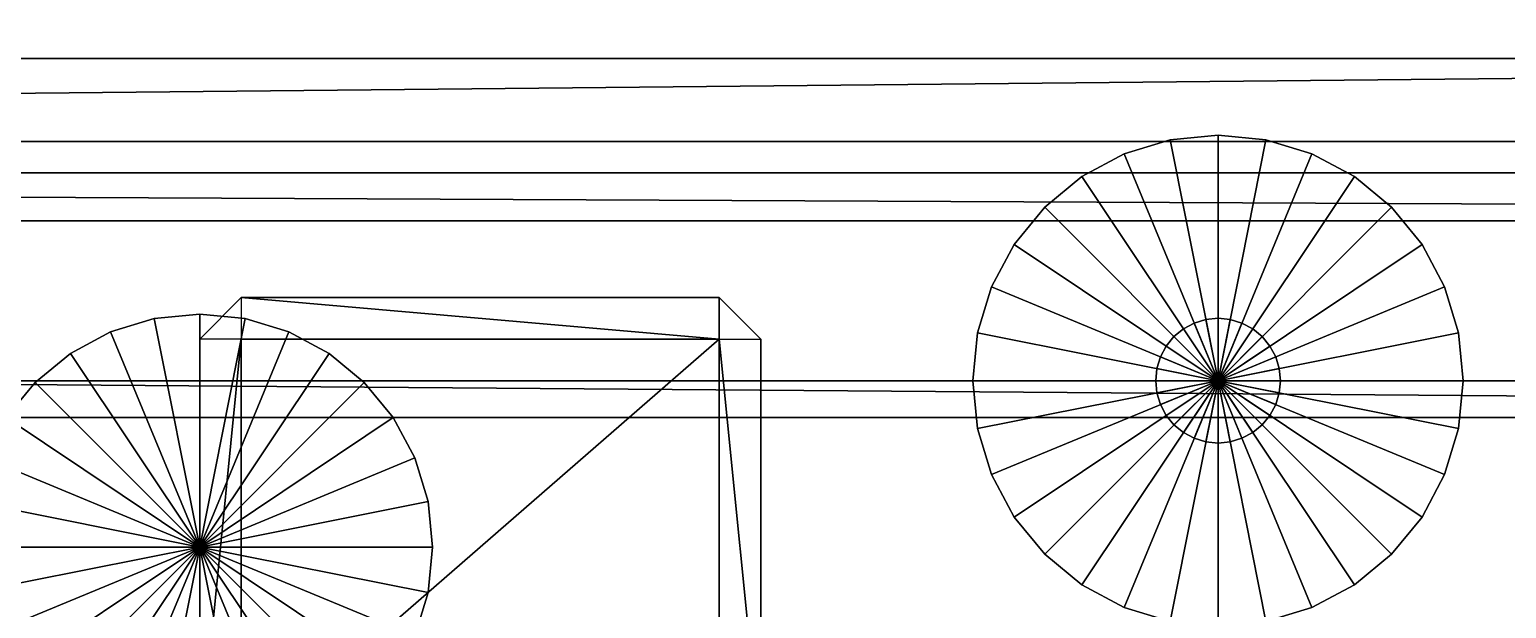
# Model space of a CAD drawing. Header units: millimetres. Extents: x -18 to 4450, y -985 to 970.
# Drawn here: x 2189.1 to 2544.4, y 560.2 to 699.4 of the extents above; entities that cross this region are included whole.
import ezdxf

# ---------------------------------------------------------------- set-up
doc = ezdxf.new("R2010")
doc.units = ezdxf.units.MM
for name, color, linetype in [('body__floor_pan', 40, 'CONTINUOUS'), ('body__rear_load_floor', 40, 'CONTINUOUS'), ('body__right_rocker_sill', 40, 'CONTINUOUS'), ('chassis__cab_body_mount_rubber_puck_6', 250, 'CONTINUOUS'), ('chassis__cab_body_mount_stand_6', 251, 'CONTINUOUS'), ('chassis__right_body_mount_center_bolt_4', 9, 'CONTINUOUS'), ('chassis__right_body_mount_rubber_biscuit_4', 250, 'CONTINUOUS'), ('hard_top__white_hardtop_crowned_roof_skin', 7, 'CONTINUOUS'), ('hard_top__white_hardtop_roof', 7, 'CONTINUOUS')]:
    doc.layers.add(name, color=color, linetype=linetype)

msp = doc.modelspace()

# ---------------------------------------------------------------- linework, layer by layer
at = {"layer": 'body__floor_pan'}
for points in [[(901.549995, 665.000021, 626.550019), (901.549995, 665.000021, 658.450007), (3428.450108, 665.000021, 658.450007)], [(901.549995, 665.000021, 626.550019), (3428.450108, 665.000021, 658.450007), (3428.450108, 665.000021, 626.550019)], [(901.549995, 665.000021, 626.550019), (901.549995, 653.450012, 615.00001), (3428.450108, 653.450012, 615.00001)], [(901.549995, 665.000021, 626.550019), (3428.450108, 653.450012, 615.00001), (3428.450108, 665.000021, 626.550019)], [(901.549995, 665.000021, 658.450007), (901.549995, 653.450012, 670.000017), (3428.450108, 653.450012, 670.000017)], [(901.549995, 665.000021, 658.450007), (3428.450108, 653.450012, 670.000017), (3428.450108, 665.000021, 658.450007)], [(901.549995, -653.450012, 670.000017), (3428.450108, -653.450012, 670.000017), (3428.450108, 653.450012, 670.000017)], [(901.549995, -653.450012, 670.000017), (3428.450108, 653.450012, 670.000017), (901.549995, 653.450012, 670.000017)], [(901.549995, -653.450012, 615.00001), (901.549995, 653.450012, 615.00001), (3428.450108, 653.450012, 615.00001)], [(901.549995, -653.450012, 615.00001), (3428.450108, 653.450012, 615.00001), (3428.450108, -653.450012, 615.00001)]]:
    msp.add_3dface(points, dxfattribs=at)
at = {"layer": 'body__rear_load_floor'}
for points in [[(2068.82, 615.00001, 698.819995), (2068.82, 615.00001, 723.179996), (3231.179953, 615.00001, 723.179996)], [(2068.82, 615.00001, 698.819995), (3231.179953, 615.00001, 723.179996), (3231.179953, 615.00001, 698.819995)], [(2068.82, 615.00001, 698.819995), (2068.82, 606.180012, 689.999998), (3231.179953, 606.180012, 689.999998)], [(2068.82, 615.00001, 698.819995), (3231.179953, 606.180012, 689.999998), (3231.179953, 615.00001, 698.819995)], [(2068.82, 615.00001, 723.179996), (2068.82, 606.180012, 731.999993), (3231.179953, 606.180012, 731.999993)], [(2068.82, 615.00001, 723.179996), (3231.179953, 606.180012, 731.999993), (3231.179953, 615.00001, 723.179996)], [(2068.82, -606.180012, 731.999993), (3231.179953, -606.180012, 731.999993), (3231.179953, 606.180012, 731.999993)], [(2068.82, -606.180012, 731.999993), (3231.179953, 606.180012, 731.999993), (2068.82, 606.180012, 731.999993)], [(2068.82, -606.180012, 689.999998), (2068.82, 606.180012, 689.999998), (3231.179953, 606.180012, 689.999998)], [(2068.82, -606.180012, 689.999998), (3231.179953, 606.180012, 689.999998), (3231.179953, -606.180012, 689.999998)]]:
    msp.add_3dface(points, dxfattribs=at)
at = {"layer": 'body__right_rocker_sill'}
for points in [[(1019.950032, 692.449987, 819.999993), (3030.050039, 692.449987, 819.999993), (3030.050039, 747.550011, 819.999993)], [(1019.950032, 692.449987, 819.999993), (3030.050039, 747.550011, 819.999993), (1019.950032, 747.550011, 819.999993)], [(1019.950032, 692.449987, 665.000021), (1019.950032, 747.550011, 665.000021), (3030.050039, 747.550011, 665.000021)], [(1019.950032, 692.449987, 665.000021), (3030.050039, 747.550011, 665.000021), (3030.050039, 692.449987, 665.000021)], [(1019.950032, 672.500014, 684.949994), (1019.950032, 692.449987, 665.000021), (3030.050039, 692.449987, 665.000021)], [(1019.950032, 672.500014, 684.949994), (3030.050039, 692.449987, 665.000021), (3030.050039, 672.500014, 684.949994)], [(1019.950032, 672.500014, 800.05002), (1019.950032, 692.449987, 819.999993), (3030.050039, 692.449987, 819.999993)], [(1019.950032, 672.500014, 800.05002), (3030.050039, 692.449987, 819.999993), (3030.050039, 672.500014, 800.05002)], [(1019.950032, 672.500014, 684.949994), (3030.050039, 672.500014, 684.949994), (3030.050039, 672.500014, 800.05002)], [(1019.950032, 672.500014, 684.949994), (3030.050039, 672.500014, 800.05002), (1019.950032, 672.500014, 800.05002)]]:
    msp.add_3dface(points, dxfattribs=at)
at = {"layer": 'chassis__cab_body_mount_rubber_puck_6'}
for points in [[(2219.074965, 629.923999, 538.999975), (2219.074965, 629.923999, 580.99997), (2208.569765, 626.737237, 580.99997)], [(2219.074965, 629.923999, 538.999975), (2208.569765, 626.737237, 580.99997), (2208.569765, 626.737237, 538.999975)], [(2230.000019, 574.999988, 538.999975), (2208.569765, 626.737237, 538.999975), (2219.074965, 629.923999, 538.999975)], [(2230.000019, 574.999988, 580.99997), (2219.074965, 629.923999, 580.99997), (2208.569765, 626.737237, 580.99997)], [(2230.000019, 630.999982, 538.999975), (2230.000019, 630.999982, 580.99997), (2219.074965, 629.923999, 580.99997)], [(2230.000019, 630.999982, 538.999975), (2219.074965, 629.923999, 580.99997), (2219.074965, 629.923999, 538.999975)], [(2230.000019, 574.999988, 538.999975), (2219.074965, 629.923999, 538.999975), (2230.000019, 630.999982, 538.999975)], [(2230.000019, 574.999988, 580.99997), (2230.000019, 630.999982, 580.99997), (2219.074965, 629.923999, 580.99997)], [(2240.925074, 629.923999, 538.999975), (2240.925074, 629.923999, 580.99997), (2230.000019, 630.999982, 580.99997)], [(2240.925074, 629.923999, 538.999975), (2230.000019, 630.999982, 580.99997), (2230.000019, 630.999982, 538.999975)], [(2230.000019, 574.999988, 538.999975), (2230.000019, 630.999982, 538.999975), (2240.925074, 629.923999, 538.999975)], [(2230.000019, 574.999988, 580.99997), (2240.925074, 629.923999, 580.99997), (2230.000019, 630.999982, 580.99997)], [(2230.000019, 574.999988, 538.999975), (2240.925074, 629.923999, 538.999975), (2251.430273, 626.737237, 538.999975)], [(2230.000019, 574.999988, 580.99997), (2251.430273, 626.737237, 580.99997), (2240.925074, 629.923999, 580.99997)], [(2251.430273, 626.737237, 538.999975), (2251.430273, 626.737237, 580.99997), (2240.925074, 629.923999, 580.99997)], [(2251.430273, 626.737237, 538.999975), (2240.925074, 629.923999, 580.99997), (2240.925074, 629.923999, 538.999975)], [(2208.569765, 626.737237, 538.999975), (2208.569765, 626.737237, 580.99997), (2198.888063, 621.562302, 580.99997)], [(2208.569765, 626.737237, 538.999975), (2198.888063, 621.562302, 580.99997), (2198.888063, 621.562302, 538.999975)], [(2230.000019, 574.999988, 538.999975), (2198.888063, 621.562302, 538.999975), (2208.569765, 626.737237, 538.999975)], [(2230.000019, 574.999988, 580.99997), (2208.569765, 626.737237, 580.99997), (2198.888063, 621.562302, 580.99997)], [(2230.000019, 574.999988, 538.999975), (2251.430273, 626.737237, 538.999975), (2261.111975, 621.562302, 538.999975)], [(2230.000019, 574.999988, 580.99997), (2261.111975, 621.562302, 580.99997), (2251.430273, 626.737237, 580.99997)], [(2261.111975, 621.562302, 538.999975), (2261.111975, 621.562302, 580.99997), (2251.430273, 626.737237, 580.99997)], [(2261.111975, 621.562302, 538.999975), (2251.430273, 626.737237, 580.99997), (2251.430273, 626.737237, 538.999975)], [(2198.888063, 621.562302, 538.999975), (2198.888063, 621.562302, 580.99997), (2190.402031, 614.597976, 580.99997)], [(2198.888063, 621.562302, 538.999975), (2190.402031, 614.597976, 580.99997), (2190.402031, 614.597976, 538.999975)], [(2230.000019, 574.999988, 538.999975), (2190.402031, 614.597976, 538.999975), (2198.888063, 621.562302, 538.999975)], [(2230.000019, 574.999988, 580.99997), (2198.888063, 621.562302, 580.99997), (2190.402031, 614.597976, 580.99997)], [(2230.000019, 574.999988, 538.999975), (2261.111975, 621.562302, 538.999975), (2269.598007, 614.597976, 538.999975)], [(2230.000019, 574.999988, 580.99997), (2269.598007, 614.597976, 580.99997), (2261.111975, 621.562302, 580.99997)], [(2269.598007, 614.597976, 538.999975), (2269.598007, 614.597976, 580.99997), (2261.111975, 621.562302, 580.99997)], [(2269.598007, 614.597976, 538.999975), (2261.111975, 621.562302, 580.99997), (2261.111975, 621.562302, 538.999975)], [(2190.402031, 614.597976, 538.999975), (2190.402031, 614.597976, 580.99997), (2183.437586, 606.111944, 580.99997)], [(2190.402031, 614.597976, 538.999975), (2183.437586, 606.111944, 580.99997), (2183.437586, 606.111944, 538.999975)], [(2230.000019, 574.999988, 538.999975), (2183.437586, 606.111944, 538.999975), (2190.402031, 614.597976, 538.999975)], [(2230.000019, 574.999988, 580.99997), (2190.402031, 614.597976, 580.99997), (2183.437586, 606.111944, 580.99997)], [(2230.000019, 574.999988, 538.999975), (2269.598007, 614.597976, 538.999975), (2276.562214, 606.111944, 538.999975)], [(2230.000019, 574.999988, 580.99997), (2276.562214, 606.111944, 580.99997), (2269.598007, 614.597976, 580.99997)], [(2276.562214, 606.111944, 538.999975), (2276.562214, 606.111944, 580.99997), (2269.598007, 614.597976, 580.99997)], [(2276.562214, 606.111944, 538.999975), (2269.598007, 614.597976, 580.99997), (2269.598007, 614.597976, 538.999975)], [(2230.000019, 574.999988, 538.999975), (2178.262711, 596.430302, 538.999975), (2183.437586, 606.111944, 538.999975)], [(2230.000019, 574.999988, 580.99997), (2183.437586, 606.111944, 580.99997), (2178.262711, 596.430302, 580.99997)], [(2230.000019, 574.999988, 538.999975), (2276.562214, 606.111944, 538.999975), (2281.737328, 596.430302, 538.999975)], [(2230.000019, 574.999988, 580.99997), (2281.737328, 596.430302, 580.99997), (2276.562214, 606.111944, 580.99997)], [(2281.737328, 596.430302, 538.999975), (2281.737328, 596.430302, 580.99997), (2276.562214, 606.111944, 580.99997)], [(2281.737328, 596.430302, 538.999975), (2276.562214, 606.111944, 580.99997), (2276.562214, 606.111944, 538.999975)], [(2230.000019, 574.999988, 538.999975), (2175.076008, 585.925043, 538.999975), (2178.262711, 596.430302, 538.999975)], [(2230.000019, 574.999988, 580.99997), (2178.262711, 596.430302, 580.99997), (2175.076008, 585.925043, 580.99997)], [(2230.000019, 574.999988, 538.999975), (2281.737328, 596.430302, 538.999975), (2284.92403, 585.925043, 538.999975)], [(2230.000019, 574.999988, 580.99997), (2284.92403, 585.925043, 580.99997), (2281.737328, 596.430302, 580.99997)], [(2284.92403, 585.925043, 538.999975), (2284.92403, 585.925043, 580.99997), (2281.737328, 596.430302, 580.99997)], [(2284.92403, 585.925043, 538.999975), (2281.737328, 596.430302, 580.99997), (2281.737328, 596.430302, 538.999975)], [(2230.000019, 574.999988, 538.999975), (2174.000025, 574.999988, 538.999975), (2175.076008, 585.925043, 538.999975)], [(2230.000019, 574.999988, 580.99997), (2175.076008, 585.925043, 580.99997), (2174.000025, 574.999988, 580.99997)], [(2230.000019, 574.999988, 538.999975), (2284.92403, 585.925043, 538.999975), (2286.000013, 574.999988, 538.999975)], [(2230.000019, 574.999988, 580.99997), (2286.000013, 574.999988, 580.99997), (2284.92403, 585.925043, 580.99997)], [(2286.000013, 574.999988, 538.999975), (2286.000013, 574.999988, 580.99997), (2284.92403, 585.925043, 580.99997)], [(2286.000013, 574.999988, 538.999975), (2284.92403, 585.925043, 580.99997), (2284.92403, 585.925043, 538.999975)], [(2230.000019, 574.999988, 538.999975), (2175.076008, 564.074934, 538.999975), (2174.000025, 574.999988, 538.999975)], [(2230.000019, 574.999988, 580.99997), (2174.000025, 574.999988, 580.99997), (2175.076008, 564.074934, 580.99997)], [(2230.000019, 574.999988, 538.999975), (2178.262711, 553.569734, 538.999975), (2175.076008, 564.074934, 538.999975)], [(2230.000019, 574.999988, 580.99997), (2175.076008, 564.074934, 580.99997), (2178.262711, 553.569734, 580.99997)], [(2230.000019, 574.999988, 538.999975), (2183.437586, 543.888092, 538.999975), (2178.262711, 553.569734, 538.999975)], [(2230.000019, 574.999988, 580.99997), (2178.262711, 553.569734, 580.99997), (2183.437586, 543.888092, 580.99997)], [(2230.000019, 574.999988, 538.999975), (2190.402031, 535.402, 538.999975), (2183.437586, 543.888092, 538.999975)], [(2230.000019, 574.999988, 580.99997), (2183.437586, 543.888092, 580.99997), (2190.402031, 535.402, 580.99997)], [(2230.000019, 574.999988, 538.999975), (2198.888063, 528.437674, 538.999975), (2190.402031, 535.402, 538.999975)], [(2230.000019, 574.999988, 580.99997), (2190.402031, 535.402, 580.99997), (2198.888063, 528.437674, 580.99997)], [(2230.000019, 574.999988, 538.999975), (2208.569765, 523.262739, 538.999975), (2198.888063, 528.437674, 538.999975)], [(2230.000019, 574.999988, 580.99997), (2198.888063, 528.437674, 580.99997), (2208.569765, 523.262739, 580.99997)], [(2230.000019, 574.999988, 538.999975), (2219.074965, 520.076036, 538.999975), (2208.569765, 523.262739, 538.999975)], [(2230.000019, 574.999988, 580.99997), (2208.569765, 523.262739, 580.99997), (2219.074965, 520.076036, 580.99997)], [(2230.000019, 574.999988, 538.999975), (2230.000019, 518.999994, 538.999975), (2219.074965, 520.076036, 538.999975)], [(2230.000019, 574.999988, 580.99997), (2219.074965, 520.076036, 580.99997), (2230.000019, 518.999994, 580.99997)], [(2230.000019, 574.999988, 538.999975), (2240.925074, 520.076036, 538.999975), (2230.000019, 518.999994, 538.999975)], [(2230.000019, 574.999988, 580.99997), (2230.000019, 518.999994, 580.99997), (2240.925074, 520.076036, 580.99997)], [(2230.000019, 574.999988, 538.999975), (2251.430273, 523.262739, 538.999975), (2240.925074, 520.076036, 538.999975)], [(2230.000019, 574.999988, 580.99997), (2240.925074, 520.076036, 580.99997), (2251.430273, 523.262739, 580.99997)], [(2230.000019, 574.999988, 538.999975), (2261.111975, 528.437674, 538.999975), (2251.430273, 523.262739, 538.999975)], [(2230.000019, 574.999988, 580.99997), (2251.430273, 523.262739, 580.99997), (2261.111975, 528.437674, 580.99997)], [(2230.000019, 574.999988, 538.999975), (2269.598007, 535.402, 538.999975), (2261.111975, 528.437674, 538.999975)], [(2230.000019, 574.999988, 580.99997), (2261.111975, 528.437674, 580.99997), (2269.598007, 535.402, 580.99997)], [(2230.000019, 574.999988, 538.999975), (2276.562214, 543.888092, 538.999975), (2269.598007, 535.402, 538.999975)], [(2230.000019, 574.999988, 580.99997), (2269.598007, 535.402, 580.99997), (2276.562214, 543.888092, 580.99997)], [(2230.000019, 574.999988, 538.999975), (2281.737328, 553.569734, 538.999975), (2276.562214, 543.888092, 538.999975)], [(2230.000019, 574.999988, 580.99997), (2276.562214, 543.888092, 580.99997), (2281.737328, 553.569734, 580.99997)], [(2230.000019, 574.999988, 538.999975), (2284.92403, 564.074934, 538.999975), (2281.737328, 553.569734, 538.999975)], [(2230.000019, 574.999988, 580.99997), (2281.737328, 553.569734, 580.99997), (2284.92403, 564.074934, 580.99997)], [(2230.000019, 574.999988, 538.999975), (2286.000013, 574.999988, 538.999975), (2284.92403, 564.074934, 538.999975)], [(2230.000019, 574.999988, 580.99997), (2284.92403, 564.074934, 580.99997), (2286.000013, 574.999988, 580.99997)], [(2284.92403, 564.074934, 538.999975), (2284.92403, 564.074934, 580.99997), (2286.000013, 574.999988, 580.99997)], [(2284.92403, 564.074934, 538.999975), (2286.000013, 574.999988, 580.99997), (2286.000013, 574.999988, 538.999975)], [(2281.737328, 553.569734, 538.999975), (2281.737328, 553.569734, 580.99997), (2284.92403, 564.074934, 580.99997)], [(2281.737328, 553.569734, 538.999975), (2284.92403, 564.074934, 580.99997), (2284.92403, 564.074934, 538.999975)]]:
    msp.add_3dface(points, dxfattribs=at)
at = {"layer": 'chassis__cab_body_mount_stand_6'}
for points in [[(2230.000019, 625, 509.99999), (2240.00001, 634.99999, 509.99999), (2240.00001, 634.99999, 541.999996)], [(2230.000019, 625, 509.99999), (2240.00001, 634.99999, 541.999996), (2230.000019, 625, 541.999996)], [(2230.000019, 625, 509.99999), (2240.00001, 634.99999, 509.99999), (2240.00001, 625, 500)], [(2230.000019, 625, 541.999996), (2240.00001, 634.99999, 541.999996), (2240.00001, 625, 551.999986)], [(2240.00001, 634.99999, 509.99999), (2240.00001, 634.99999, 541.999996), (2355.000019, 634.99999, 541.999996)], [(2240.00001, 634.99999, 509.99999), (2355.000019, 634.99999, 541.999996), (2355.000019, 634.99999, 509.99999)], [(2240.00001, 634.99999, 509.99999), (2240.00001, 625, 500), (2355.000019, 625, 500)], [(2240.00001, 634.99999, 509.99999), (2355.000019, 625, 500), (2355.000019, 634.99999, 509.99999)], [(2240.00001, 634.99999, 541.999996), (2240.00001, 625, 551.999986), (2355.000019, 625, 551.999986)], [(2240.00001, 634.99999, 541.999996), (2355.000019, 625, 551.999986), (2355.000019, 634.99999, 541.999996)], [(2365.00001, 625, 509.99999), (2355.000019, 634.99999, 509.99999), (2355.000019, 634.99999, 541.999996)], [(2365.00001, 625, 509.99999), (2355.000019, 634.99999, 541.999996), (2365.00001, 625, 541.999996)], [(2365.00001, 625, 509.99999), (2355.000019, 634.99999, 509.99999), (2355.000019, 625, 500)], [(2365.00001, 625, 541.999996), (2355.000019, 634.99999, 541.999996), (2355.000019, 625, 551.999986)], [(2230.000019, 524.999976, 509.99999), (2230.000019, 524.999976, 541.999996), (2230.000019, 625, 541.999996)], [(2230.000019, 524.999976, 509.99999), (2230.000019, 625, 541.999996), (2230.000019, 625, 509.99999)], [(2230.000019, 524.999976, 509.99999), (2240.00001, 524.999976, 500), (2240.00001, 625, 500)], [(2230.000019, 524.999976, 509.99999), (2240.00001, 625, 500), (2230.000019, 625, 509.99999)], [(2230.000019, 524.999976, 541.999996), (2240.00001, 524.999976, 551.999986), (2240.00001, 625, 551.999986)], [(2230.000019, 524.999976, 541.999996), (2240.00001, 625, 551.999986), (2230.000019, 625, 541.999996)], [(2240.00001, 524.999976, 551.999986), (2355.000019, 524.999976, 551.999986), (2355.000019, 625, 551.999986)], [(2240.00001, 524.999976, 551.999986), (2355.000019, 625, 551.999986), (2240.00001, 625, 551.999986)], [(2240.00001, 524.999976, 500), (2240.00001, 625, 500), (2355.000019, 625, 500)], [(2240.00001, 524.999976, 500), (2355.000019, 625, 500), (2355.000019, 524.999976, 500)], [(2365.00001, 524.999976, 509.99999), (2355.000019, 524.999976, 500), (2355.000019, 625, 500)], [(2365.00001, 524.999976, 509.99999), (2355.000019, 625, 500), (2365.00001, 625, 509.99999)], [(2365.00001, 524.999976, 541.999996), (2355.000019, 524.999976, 551.999986), (2355.000019, 625, 551.999986)], [(2365.00001, 524.999976, 541.999996), (2355.000019, 625, 551.999986), (2365.00001, 625, 541.999996)], [(2365.00001, 524.999976, 509.99999), (2365.00001, 625, 509.99999), (2365.00001, 625, 541.999996)], [(2365.00001, 524.999976, 509.99999), (2365.00001, 625, 541.999996), (2365.00001, 524.999976, 541.999996)]]:
    msp.add_3dface(points, dxfattribs=at)
at = {"layer": 'chassis__right_body_mount_center_bolt_4'}
for points in [[(2472.073555, 629.711807, 597.000003), (2472.073555, 629.711807, 666.999996), (2469.259739, 628.858209, 666.999996)], [(2472.073555, 629.711807, 597.000003), (2469.259739, 628.858209, 666.999996), (2469.259739, 628.858209, 597.000003)], [(2474.999905, 615.00001, 597.000003), (2469.259739, 628.858209, 597.000003), (2472.073555, 629.711807, 597.000003)], [(2474.999905, 615.00001, 666.999996), (2472.073555, 629.711807, 666.999996), (2469.259739, 628.858209, 666.999996)], [(2474.999905, 629.999995, 597.000003), (2474.999905, 629.999995, 666.999996), (2472.073555, 629.711807, 666.999996)], [(2474.999905, 629.999995, 597.000003), (2472.073555, 629.711807, 666.999996), (2472.073555, 629.711807, 597.000003)], [(2474.999905, 615.00001, 597.000003), (2472.073555, 629.711807, 597.000003), (2474.999905, 629.999995, 597.000003)], [(2474.999905, 615.00001, 666.999996), (2474.999905, 629.999995, 666.999996), (2472.073555, 629.711807, 666.999996)], [(2477.926254, 629.711807, 597.000003), (2477.926254, 629.711807, 666.999996), (2474.999905, 629.999995, 666.999996)], [(2477.926254, 629.711807, 597.000003), (2474.999905, 629.999995, 666.999996), (2474.999905, 629.999995, 597.000003)], [(2474.999905, 615.00001, 597.000003), (2474.999905, 629.999995, 597.000003), (2477.926254, 629.711807, 597.000003)], [(2474.999905, 615.00001, 666.999996), (2477.926254, 629.711807, 666.999996), (2474.999905, 629.999995, 666.999996)], [(2474.999905, 615.00001, 597.000003), (2477.926254, 629.711807, 597.000003), (2480.740309, 628.858209, 597.000003)], [(2474.999905, 615.00001, 666.999996), (2480.740309, 628.858209, 666.999996), (2477.926254, 629.711807, 666.999996)], [(2480.740309, 628.858209, 597.000003), (2480.740309, 628.858209, 666.999996), (2477.926254, 629.711807, 666.999996)], [(2480.740309, 628.858209, 597.000003), (2477.926254, 629.711807, 666.999996), (2477.926254, 629.711807, 597.000003)], [(2464.393377, 625.606596, 597.000003), (2464.393377, 625.606596, 666.999996), (2462.52799, 623.333573, 666.999996)], [(2464.393377, 625.606596, 597.000003), (2462.52799, 623.333573, 666.999996), (2462.52799, 623.333573, 597.000003)], [(2474.999905, 615.00001, 597.000003), (2462.52799, 623.333573, 597.000003), (2464.393377, 625.606596, 597.000003)], [(2474.999905, 615.00001, 666.999996), (2464.393377, 625.606596, 666.999996), (2462.52799, 623.333573, 666.999996)], [(2466.66646, 627.472043, 597.000003), (2466.66646, 627.472043, 666.999996), (2464.393377, 625.606596, 666.999996)], [(2466.66646, 627.472043, 597.000003), (2464.393377, 625.606596, 666.999996), (2464.393377, 625.606596, 597.000003)], [(2474.999905, 615.00001, 597.000003), (2464.393377, 625.606596, 597.000003), (2466.66646, 627.472043, 597.000003)], [(2474.999905, 615.00001, 666.999996), (2466.66646, 627.472043, 666.999996), (2464.393377, 625.606596, 666.999996)], [(2469.259739, 628.858209, 597.000003), (2469.259739, 628.858209, 666.999996), (2466.66646, 627.472043, 666.999996)], [(2469.259739, 628.858209, 597.000003), (2466.66646, 627.472043, 666.999996), (2466.66646, 627.472043, 597.000003)], [(2474.999905, 615.00001, 597.000003), (2466.66646, 627.472043, 597.000003), (2469.259739, 628.858209, 597.000003)], [(2474.999905, 615.00001, 666.999996), (2469.259739, 628.858209, 666.999996), (2466.66646, 627.472043, 666.999996)], [(2474.999905, 615.00001, 597.000003), (2480.740309, 628.858209, 597.000003), (2483.333588, 627.472043, 597.000003)], [(2474.999905, 615.00001, 666.999996), (2483.333588, 627.472043, 666.999996), (2480.740309, 628.858209, 666.999996)], [(2474.999905, 615.00001, 597.000003), (2483.333588, 627.472043, 597.000003), (2485.60667, 625.606596, 597.000003)], [(2474.999905, 615.00001, 666.999996), (2485.60667, 625.606596, 666.999996), (2483.333588, 627.472043, 666.999996)], [(2474.999905, 615.00001, 597.000003), (2485.60667, 625.606596, 597.000003), (2487.472057, 623.333573, 597.000003)], [(2474.999905, 615.00001, 666.999996), (2487.472057, 623.333573, 666.999996), (2485.60667, 625.606596, 666.999996)], [(2483.333588, 627.472043, 597.000003), (2483.333588, 627.472043, 666.999996), (2480.740309, 628.858209, 666.999996)], [(2483.333588, 627.472043, 597.000003), (2480.740309, 628.858209, 666.999996), (2480.740309, 628.858209, 597.000003)], [(2485.60667, 625.606596, 597.000003), (2485.60667, 625.606596, 666.999996), (2483.333588, 627.472043, 666.999996)], [(2485.60667, 625.606596, 597.000003), (2483.333588, 627.472043, 666.999996), (2483.333588, 627.472043, 597.000003)], [(2487.472057, 623.333573, 597.000003), (2487.472057, 623.333573, 666.999996), (2485.60667, 625.606596, 666.999996)], [(2487.472057, 623.333573, 597.000003), (2485.60667, 625.606596, 666.999996), (2485.60667, 625.606596, 597.000003)], [(2462.52799, 623.333573, 597.000003), (2462.52799, 623.333573, 666.999996), (2461.141825, 620.740235, 666.999996)], [(2462.52799, 623.333573, 597.000003), (2461.141825, 620.740235, 666.999996), (2461.141825, 620.740235, 597.000003)], [(2474.999905, 615.00001, 597.000003), (2461.141825, 620.740235, 597.000003), (2462.52799, 623.333573, 597.000003)], [(2474.999905, 615.00001, 666.999996), (2462.52799, 623.333573, 666.999996), (2461.141825, 620.740235, 666.999996)], [(2474.999905, 615.00001, 597.000003), (2487.472057, 623.333573, 597.000003), (2488.858223, 620.740235, 597.000003)], [(2474.999905, 615.00001, 666.999996), (2488.858223, 620.740235, 666.999996), (2487.472057, 623.333573, 666.999996)], [(2488.858223, 620.740235, 597.000003), (2488.858223, 620.740235, 666.999996), (2487.472057, 623.333573, 666.999996)], [(2488.858223, 620.740235, 597.000003), (2487.472057, 623.333573, 666.999996), (2487.472057, 623.333573, 597.000003)], [(2461.141825, 620.740235, 597.000003), (2461.141825, 620.740235, 666.999996), (2460.288286, 617.926359, 666.999996)], [(2461.141825, 620.740235, 597.000003), (2460.288286, 617.926359, 666.999996), (2460.288286, 617.926359, 597.000003)], [(2474.999905, 615.00001, 597.000003), (2460.288286, 617.926359, 597.000003), (2461.141825, 620.740235, 597.000003)], [(2474.999905, 615.00001, 666.999996), (2461.141825, 620.740235, 666.999996), (2460.288286, 617.926359, 666.999996)], [(2474.999905, 615.00001, 597.000003), (2488.858223, 620.740235, 597.000003), (2489.711761, 617.926359, 597.000003)], [(2474.999905, 615.00001, 666.999996), (2489.711761, 617.926359, 666.999996), (2488.858223, 620.740235, 666.999996)], [(2489.711761, 617.926359, 597.000003), (2489.711761, 617.926359, 666.999996), (2488.858223, 620.740235, 666.999996)], [(2489.711761, 617.926359, 597.000003), (2488.858223, 620.740235, 666.999996), (2488.858223, 620.740235, 597.000003)], [(2460.288286, 617.926359, 597.000003), (2460.288286, 617.926359, 666.999996), (2460.000038, 615.00001, 666.999996)], [(2460.288286, 617.926359, 597.000003), (2460.000038, 615.00001, 666.999996), (2460.000038, 615.00001, 597.000003)], [(2474.999905, 615.00001, 597.000003), (2460.000038, 615.00001, 597.000003), (2460.288286, 617.926359, 597.000003)], [(2474.999905, 615.00001, 666.999996), (2460.288286, 617.926359, 666.999996), (2460.000038, 615.00001, 666.999996)], [(2460.000038, 615.00001, 597.000003), (2460.000038, 615.00001, 666.999996), (2460.288286, 612.07366, 666.999996)], [(2460.000038, 615.00001, 597.000003), (2460.288286, 612.07366, 666.999996), (2460.288286, 612.07366, 597.000003)], [(2474.999905, 615.00001, 597.000003), (2460.288286, 612.07366, 597.000003), (2460.000038, 615.00001, 597.000003)], [(2474.999905, 615.00001, 666.999996), (2460.000038, 615.00001, 666.999996), (2460.288286, 612.07366, 666.999996)], [(2474.999905, 615.00001, 597.000003), (2461.141825, 609.259725, 597.000003), (2460.288286, 612.07366, 597.000003)], [(2474.999905, 615.00001, 666.999996), (2460.288286, 612.07366, 666.999996), (2461.141825, 609.259725, 666.999996)], [(2474.999905, 615.00001, 597.000003), (2462.52799, 606.666446, 597.000003), (2461.141825, 609.259725, 597.000003)], [(2474.999905, 615.00001, 666.999996), (2461.141825, 609.259725, 666.999996), (2462.52799, 606.666446, 666.999996)], [(2474.999905, 615.00001, 597.000003), (2464.393377, 604.393423, 597.000003), (2462.52799, 606.666446, 597.000003)], [(2474.999905, 615.00001, 666.999996), (2462.52799, 606.666446, 666.999996), (2464.393377, 604.393423, 666.999996)], [(2474.999905, 615.00001, 597.000003), (2466.66646, 602.527976, 597.000003), (2464.393377, 604.393423, 597.000003)], [(2474.999905, 615.00001, 666.999996), (2464.393377, 604.393423, 666.999996), (2466.66646, 602.527976, 666.999996)], [(2474.999905, 615.00001, 597.000003), (2469.259739, 601.14181, 597.000003), (2466.66646, 602.527976, 597.000003)], [(2474.999905, 615.00001, 666.999996), (2466.66646, 602.527976, 666.999996), (2469.259739, 601.14181, 666.999996)], [(2474.999905, 615.00001, 597.000003), (2472.073555, 600.288212, 597.000003), (2469.259739, 601.14181, 597.000003)], [(2474.999905, 615.00001, 666.999996), (2469.259739, 601.14181, 666.999996), (2472.073555, 600.288212, 666.999996)], [(2474.999905, 615.00001, 597.000003), (2474.999905, 600.000024, 597.000003), (2472.073555, 600.288212, 597.000003)], [(2474.999905, 615.00001, 666.999996), (2472.073555, 600.288212, 666.999996), (2474.999905, 600.000024, 666.999996)], [(2474.999905, 615.00001, 597.000003), (2489.711761, 617.926359, 597.000003), (2490.00001, 615.00001, 597.000003)], [(2474.999905, 615.00001, 666.999996), (2490.00001, 615.00001, 666.999996), (2489.711761, 617.926359, 666.999996)], [(2474.999905, 615.00001, 597.000003), (2477.926254, 600.288212, 597.000003), (2474.999905, 600.000024, 597.000003)], [(2474.999905, 615.00001, 666.999996), (2474.999905, 600.000024, 666.999996), (2477.926254, 600.288212, 666.999996)], [(2474.999905, 615.00001, 597.000003), (2480.740309, 601.14181, 597.000003), (2477.926254, 600.288212, 597.000003)], [(2474.999905, 615.00001, 666.999996), (2477.926254, 600.288212, 666.999996), (2480.740309, 601.14181, 666.999996)], [(2474.999905, 615.00001, 597.000003), (2483.333588, 602.527976, 597.000003), (2480.740309, 601.14181, 597.000003)], [(2474.999905, 615.00001, 666.999996), (2480.740309, 601.14181, 666.999996), (2483.333588, 602.527976, 666.999996)], [(2474.999905, 615.00001, 597.000003), (2485.60667, 604.393423, 597.000003), (2483.333588, 602.527976, 597.000003)], [(2474.999905, 615.00001, 666.999996), (2483.333588, 602.527976, 666.999996), (2485.60667, 604.393423, 666.999996)], [(2474.999905, 615.00001, 597.000003), (2487.472057, 606.666446, 597.000003), (2485.60667, 604.393423, 597.000003)], [(2474.999905, 615.00001, 666.999996), (2485.60667, 604.393423, 666.999996), (2487.472057, 606.666446, 666.999996)], [(2474.999905, 615.00001, 597.000003), (2488.858223, 609.259725, 597.000003), (2487.472057, 606.666446, 597.000003)], [(2474.999905, 615.00001, 666.999996), (2487.472057, 606.666446, 666.999996), (2488.858223, 609.259725, 666.999996)], [(2474.999905, 615.00001, 597.000003), (2489.711761, 612.07366, 597.000003), (2488.858223, 609.259725, 597.000003)], [(2474.999905, 615.00001, 666.999996), (2488.858223, 609.259725, 666.999996), (2489.711761, 612.07366, 666.999996)], [(2474.999905, 615.00001, 597.000003), (2490.00001, 615.00001, 597.000003), (2489.711761, 612.07366, 597.000003)], [(2474.999905, 615.00001, 666.999996), (2489.711761, 612.07366, 666.999996), (2490.00001, 615.00001, 666.999996)], [(2490.00001, 615.00001, 597.000003), (2490.00001, 615.00001, 666.999996), (2489.711761, 617.926359, 666.999996)], [(2490.00001, 615.00001, 597.000003), (2489.711761, 617.926359, 666.999996), (2489.711761, 617.926359, 597.000003)], [(2489.711761, 612.07366, 597.000003), (2489.711761, 612.07366, 666.999996), (2490.00001, 615.00001, 666.999996)], [(2489.711761, 612.07366, 597.000003), (2490.00001, 615.00001, 666.999996), (2490.00001, 615.00001, 597.000003)], [(2460.288286, 612.07366, 597.000003), (2460.288286, 612.07366, 666.999996), (2461.141825, 609.259725, 666.999996)], [(2460.288286, 612.07366, 597.000003), (2461.141825, 609.259725, 666.999996), (2461.141825, 609.259725, 597.000003)], [(2488.858223, 609.259725, 597.000003), (2488.858223, 609.259725, 666.999996), (2489.711761, 612.07366, 666.999996)], [(2488.858223, 609.259725, 597.000003), (2489.711761, 612.07366, 666.999996), (2489.711761, 612.07366, 597.000003)], [(2461.141825, 609.259725, 597.000003), (2461.141825, 609.259725, 666.999996), (2462.52799, 606.666446, 666.999996)], [(2461.141825, 609.259725, 597.000003), (2462.52799, 606.666446, 666.999996), (2462.52799, 606.666446, 597.000003)], [(2487.472057, 606.666446, 597.000003), (2487.472057, 606.666446, 666.999996), (2488.858223, 609.259725, 666.999996)], [(2487.472057, 606.666446, 597.000003), (2488.858223, 609.259725, 666.999996), (2488.858223, 609.259725, 597.000003)], [(2462.52799, 606.666446, 597.000003), (2462.52799, 606.666446, 666.999996), (2464.393377, 604.393423, 666.999996)], [(2462.52799, 606.666446, 597.000003), (2464.393377, 604.393423, 666.999996), (2464.393377, 604.393423, 597.000003)], [(2464.393377, 604.393423, 597.000003), (2464.393377, 604.393423, 666.999996), (2466.66646, 602.527976, 666.999996)], [(2464.393377, 604.393423, 597.000003), (2466.66646, 602.527976, 666.999996), (2466.66646, 602.527976, 597.000003)], [(2483.333588, 602.527976, 597.000003), (2483.333588, 602.527976, 666.999996), (2485.60667, 604.393423, 666.999996)], [(2483.333588, 602.527976, 597.000003), (2485.60667, 604.393423, 666.999996), (2485.60667, 604.393423, 597.000003)], [(2485.60667, 604.393423, 597.000003), (2485.60667, 604.393423, 666.999996), (2487.472057, 606.666446, 666.999996)], [(2485.60667, 604.393423, 597.000003), (2487.472057, 606.666446, 666.999996), (2487.472057, 606.666446, 597.000003)], [(2466.66646, 602.527976, 597.000003), (2466.66646, 602.527976, 666.999996), (2469.259739, 601.14181, 666.999996)], [(2466.66646, 602.527976, 597.000003), (2469.259739, 601.14181, 666.999996), (2469.259739, 601.14181, 597.000003)], [(2469.259739, 601.14181, 597.000003), (2469.259739, 601.14181, 666.999996), (2472.073555, 600.288212, 666.999996)], [(2469.259739, 601.14181, 597.000003), (2472.073555, 600.288212, 666.999996), (2472.073555, 600.288212, 597.000003)], [(2477.926254, 600.288212, 597.000003), (2477.926254, 600.288212, 666.999996), (2480.740309, 601.14181, 666.999996)], [(2477.926254, 600.288212, 597.000003), (2480.740309, 601.14181, 666.999996), (2480.740309, 601.14181, 597.000003)], [(2480.740309, 601.14181, 597.000003), (2480.740309, 601.14181, 666.999996), (2483.333588, 602.527976, 666.999996)], [(2480.740309, 601.14181, 597.000003), (2483.333588, 602.527976, 666.999996), (2483.333588, 602.527976, 597.000003)], [(2472.073555, 600.288212, 597.000003), (2472.073555, 600.288212, 666.999996), (2474.999905, 600.000024, 666.999996)], [(2472.073555, 600.288212, 597.000003), (2474.999905, 600.000024, 666.999996), (2474.999905, 600.000024, 597.000003)], [(2474.999905, 600.000024, 597.000003), (2474.999905, 600.000024, 666.999996), (2477.926254, 600.288212, 666.999996)], [(2474.999905, 600.000024, 597.000003), (2477.926254, 600.288212, 666.999996), (2477.926254, 600.288212, 597.000003)]]:
    msp.add_3dface(points, dxfattribs=at)
at = {"layer": 'chassis__right_body_mount_rubber_biscuit_4'}
for points in [[(2463.489771, 672.866344, 588.999987), (2463.489771, 672.866344, 630.999982), (2452.421665, 669.508874, 630.999982)], [(2463.489771, 672.866344, 588.999987), (2452.421665, 669.508874, 630.999982), (2452.421665, 669.508874, 588.999987)], [(2474.999905, 615.00001, 588.999987), (2452.421665, 669.508874, 588.999987), (2463.489771, 672.866344, 588.999987)], [(2474.999905, 615.00001, 630.999982), (2463.489771, 672.866344, 630.999982), (2452.421665, 669.508874, 630.999982)], [(2474.999905, 674.000025, 588.999987), (2474.999905, 674.000025, 630.999982), (2463.489771, 672.866344, 630.999982)], [(2474.999905, 674.000025, 588.999987), (2463.489771, 672.866344, 630.999982), (2463.489771, 672.866344, 588.999987)], [(2474.999905, 615.00001, 588.999987), (2463.489771, 672.866344, 588.999987), (2474.999905, 674.000025, 588.999987)], [(2474.999905, 615.00001, 630.999982), (2474.999905, 674.000025, 630.999982), (2463.489771, 672.866344, 630.999982)], [(2486.510277, 672.866344, 588.999987), (2486.510277, 672.866344, 630.999982), (2474.999905, 674.000025, 630.999982)], [(2486.510277, 672.866344, 588.999987), (2474.999905, 674.000025, 630.999982), (2474.999905, 674.000025, 588.999987)], [(2474.999905, 615.00001, 588.999987), (2474.999905, 674.000025, 588.999987), (2486.510277, 672.866344, 588.999987)], [(2474.999905, 615.00001, 630.999982), (2486.510277, 672.866344, 630.999982), (2474.999905, 674.000025, 630.999982)], [(2474.999905, 615.00001, 588.999987), (2486.510277, 672.866344, 588.999987), (2497.578382, 669.508874, 588.999987)], [(2474.999905, 615.00001, 630.999982), (2497.578382, 669.508874, 630.999982), (2486.510277, 672.866344, 630.999982)], [(2497.578382, 669.508874, 588.999987), (2497.578382, 669.508874, 630.999982), (2486.510277, 672.866344, 630.999982)], [(2497.578382, 669.508874, 588.999987), (2486.510277, 672.866344, 630.999982), (2486.510277, 672.866344, 588.999987)], [(2452.421665, 669.508874, 588.999987), (2452.421665, 669.508874, 630.999982), (2442.221403, 664.056718, 630.999982)], [(2452.421665, 669.508874, 588.999987), (2442.221403, 664.056718, 630.999982), (2442.221403, 664.056718, 588.999987)], [(2474.999905, 615.00001, 588.999987), (2442.221403, 664.056718, 588.999987), (2452.421665, 669.508874, 588.999987)], [(2474.999905, 615.00001, 630.999982), (2452.421665, 669.508874, 630.999982), (2442.221403, 664.056718, 630.999982)], [(2474.999905, 615.00001, 588.999987), (2497.578382, 669.508874, 588.999987), (2507.778645, 664.056718, 588.999987)], [(2474.999905, 615.00001, 630.999982), (2507.778645, 664.056718, 630.999982), (2497.578382, 669.508874, 630.999982)], [(2507.778645, 664.056718, 588.999987), (2507.778645, 664.056718, 630.999982), (2497.578382, 669.508874, 630.999982)], [(2507.778645, 664.056718, 588.999987), (2497.578382, 669.508874, 630.999982), (2497.578382, 669.508874, 588.999987)], [(2442.221403, 664.056718, 588.999987), (2442.221403, 664.056718, 630.999982), (2433.280706, 656.719327, 630.999982)], [(2442.221403, 664.056718, 588.999987), (2433.280706, 656.719327, 630.999982), (2433.280706, 656.719327, 588.999987)], [(2474.999905, 615.00001, 588.999987), (2433.280706, 656.719327, 588.999987), (2442.221403, 664.056718, 588.999987)], [(2474.999905, 615.00001, 630.999982), (2442.221403, 664.056718, 630.999982), (2433.280706, 656.719327, 630.999982)], [(2474.999905, 615.00001, 588.999987), (2507.778645, 664.056718, 588.999987), (2516.719341, 656.719327, 588.999987)], [(2474.999905, 615.00001, 630.999982), (2516.719341, 656.719327, 630.999982), (2507.778645, 664.056718, 630.999982)], [(2516.719341, 656.719327, 588.999987), (2516.719341, 656.719327, 630.999982), (2507.778645, 664.056718, 630.999982)], [(2516.719341, 656.719327, 588.999987), (2507.778645, 664.056718, 630.999982), (2507.778645, 664.056718, 588.999987)], [(2433.280706, 656.719327, 588.999987), (2433.280706, 656.719327, 630.999982), (2425.943375, 647.77863, 630.999982)], [(2433.280706, 656.719327, 588.999987), (2425.943375, 647.77863, 630.999982), (2425.943375, 647.77863, 588.999987)], [(2474.999905, 615.00001, 588.999987), (2425.943375, 647.77863, 588.999987), (2433.280706, 656.719327, 588.999987)], [(2474.999905, 615.00001, 630.999982), (2433.280706, 656.719327, 630.999982), (2425.943375, 647.77863, 630.999982)], [(2474.999905, 615.00001, 588.999987), (2516.719341, 656.719327, 588.999987), (2524.056673, 647.77863, 588.999987)], [(2474.999905, 615.00001, 630.999982), (2524.056673, 647.77863, 630.999982), (2516.719341, 656.719327, 630.999982)], [(2524.056673, 647.77863, 588.999987), (2524.056673, 647.77863, 630.999982), (2516.719341, 656.719327, 630.999982)], [(2524.056673, 647.77863, 588.999987), (2516.719341, 656.719327, 630.999982), (2516.719341, 656.719327, 588.999987)], [(2425.943375, 647.77863, 588.999987), (2425.943375, 647.77863, 630.999982), (2420.491219, 637.578309, 630.999982)], [(2425.943375, 647.77863, 588.999987), (2420.491219, 637.578309, 630.999982), (2420.491219, 637.578309, 588.999987)], [(2474.999905, 615.00001, 588.999987), (2420.491219, 637.578309, 588.999987), (2425.943375, 647.77863, 588.999987)], [(2474.999905, 615.00001, 630.999982), (2425.943375, 647.77863, 630.999982), (2420.491219, 637.578309, 630.999982)], [(2474.999905, 615.00001, 588.999987), (2524.056673, 647.77863, 588.999987), (2529.508829, 637.578309, 588.999987)], [(2474.999905, 615.00001, 630.999982), (2529.508829, 637.578309, 630.999982), (2524.056673, 647.77863, 630.999982)], [(2529.508829, 637.578309, 588.999987), (2529.508829, 637.578309, 630.999982), (2524.056673, 647.77863, 630.999982)], [(2529.508829, 637.578309, 588.999987), (2524.056673, 647.77863, 630.999982), (2524.056673, 647.77863, 588.999987)], [(2420.491219, 637.578309, 588.999987), (2420.491219, 637.578309, 630.999982), (2417.13357, 626.510322, 630.999982)], [(2420.491219, 637.578309, 588.999987), (2417.13357, 626.510322, 630.999982), (2417.13357, 626.510322, 588.999987)], [(2474.999905, 615.00001, 588.999987), (2417.13357, 626.510322, 588.999987), (2420.491219, 637.578309, 588.999987)], [(2474.999905, 615.00001, 630.999982), (2420.491219, 637.578309, 630.999982), (2417.13357, 626.510322, 630.999982)], [(2474.999905, 615.00001, 588.999987), (2529.508829, 637.578309, 588.999987), (2532.86624, 626.510322, 588.999987)], [(2474.999905, 615.00001, 630.999982), (2532.86624, 626.510322, 630.999982), (2529.508829, 637.578309, 630.999982)], [(2532.86624, 626.510322, 588.999987), (2532.86624, 626.510322, 630.999982), (2529.508829, 637.578309, 630.999982)], [(2532.86624, 626.510322, 588.999987), (2529.508829, 637.578309, 630.999982), (2529.508829, 637.578309, 588.999987)], [(2417.13357, 626.510322, 588.999987), (2417.13357, 626.510322, 630.999982), (2415.999889, 615.00001, 630.999982)], [(2417.13357, 626.510322, 588.999987), (2415.999889, 615.00001, 630.999982), (2415.999889, 615.00001, 588.999987)], [(2474.999905, 615.00001, 588.999987), (2415.999889, 615.00001, 588.999987), (2417.13357, 626.510322, 588.999987)], [(2474.999905, 615.00001, 630.999982), (2417.13357, 626.510322, 630.999982), (2415.999889, 615.00001, 630.999982)], [(2474.999905, 615.00001, 588.999987), (2532.86624, 626.510322, 588.999987), (2533.99992, 615.00001, 588.999987)], [(2474.999905, 615.00001, 630.999982), (2533.99992, 615.00001, 630.999982), (2532.86624, 626.510322, 630.999982)], [(2533.99992, 615.00001, 588.999987), (2533.99992, 615.00001, 630.999982), (2532.86624, 626.510322, 630.999982)], [(2533.99992, 615.00001, 588.999987), (2532.86624, 626.510322, 630.999982), (2532.86624, 626.510322, 588.999987)], [(2415.999889, 615.00001, 588.999987), (2415.999889, 615.00001, 630.999982), (2417.13357, 603.489697, 630.999982)], [(2415.999889, 615.00001, 588.999987), (2417.13357, 603.489697, 630.999982), (2417.13357, 603.489697, 588.999987)], [(2474.999905, 615.00001, 588.999987), (2417.13357, 603.489697, 588.999987), (2415.999889, 615.00001, 588.999987)], [(2474.999905, 615.00001, 630.999982), (2415.999889, 615.00001, 630.999982), (2417.13357, 603.489697, 630.999982)], [(2474.999905, 615.00001, 588.999987), (2420.491219, 592.421651, 588.999987), (2417.13357, 603.489697, 588.999987)], [(2474.999905, 615.00001, 630.999982), (2417.13357, 603.489697, 630.999982), (2420.491219, 592.421651, 630.999982)], [(2474.999905, 615.00001, 588.999987), (2425.943375, 582.221329, 588.999987), (2420.491219, 592.421651, 588.999987)], [(2474.999905, 615.00001, 630.999982), (2420.491219, 592.421651, 630.999982), (2425.943375, 582.221329, 630.999982)], [(2474.999905, 615.00001, 588.999987), (2433.280706, 573.280692, 588.999987), (2425.943375, 582.221329, 588.999987)], [(2474.999905, 615.00001, 630.999982), (2425.943375, 582.221329, 630.999982), (2433.280706, 573.280692, 630.999982)], [(2474.999905, 615.00001, 588.999987), (2442.221403, 565.943301, 588.999987), (2433.280706, 573.280692, 588.999987)], [(2474.999905, 615.00001, 630.999982), (2433.280706, 573.280692, 630.999982), (2442.221403, 565.943301, 630.999982)], [(2474.999905, 615.00001, 588.999987), (2452.421665, 560.491085, 588.999987), (2442.221403, 565.943301, 588.999987)], [(2474.999905, 615.00001, 630.999982), (2442.221403, 565.943301, 630.999982), (2452.421665, 560.491085, 630.999982)], [(2474.999905, 615.00001, 588.999987), (2463.489771, 557.133675, 588.999987), (2452.421665, 560.491085, 588.999987)], [(2474.999905, 615.00001, 630.999982), (2452.421665, 560.491085, 630.999982), (2463.489771, 557.133675, 630.999982)], [(2474.999905, 615.00001, 588.999987), (2474.999905, 555.999994, 588.999987), (2463.489771, 557.133675, 588.999987)], [(2474.999905, 615.00001, 630.999982), (2463.489771, 557.133675, 630.999982), (2474.999905, 555.999994, 630.999982)], [(2474.999905, 615.00001, 588.999987), (2486.510277, 557.133675, 588.999987), (2474.999905, 555.999994, 588.999987)], [(2474.999905, 615.00001, 630.999982), (2474.999905, 555.999994, 630.999982), (2486.510277, 557.133675, 630.999982)], [(2474.999905, 615.00001, 588.999987), (2497.578382, 560.491085, 588.999987), (2486.510277, 557.133675, 588.999987)], [(2474.999905, 615.00001, 630.999982), (2486.510277, 557.133675, 630.999982), (2497.578382, 560.491085, 630.999982)], [(2474.999905, 615.00001, 588.999987), (2507.778645, 565.943301, 588.999987), (2497.578382, 560.491085, 588.999987)], [(2474.999905, 615.00001, 630.999982), (2497.578382, 560.491085, 630.999982), (2507.778645, 565.943301, 630.999982)], [(2474.999905, 615.00001, 588.999987), (2516.719341, 573.280692, 588.999987), (2507.778645, 565.943301, 588.999987)], [(2474.999905, 615.00001, 630.999982), (2507.778645, 565.943301, 630.999982), (2516.719341, 573.280692, 630.999982)], [(2474.999905, 615.00001, 588.999987), (2524.056673, 582.221329, 588.999987), (2516.719341, 573.280692, 588.999987)], [(2474.999905, 615.00001, 630.999982), (2516.719341, 573.280692, 630.999982), (2524.056673, 582.221329, 630.999982)], [(2474.999905, 615.00001, 588.999987), (2529.508829, 592.421651, 588.999987), (2524.056673, 582.221329, 588.999987)], [(2474.999905, 615.00001, 630.999982), (2524.056673, 582.221329, 630.999982), (2529.508829, 592.421651, 630.999982)], [(2474.999905, 615.00001, 588.999987), (2532.86624, 603.489697, 588.999987), (2529.508829, 592.421651, 588.999987)], [(2474.999905, 615.00001, 630.999982), (2529.508829, 592.421651, 630.999982), (2532.86624, 603.489697, 630.999982)], [(2474.999905, 615.00001, 588.999987), (2533.99992, 615.00001, 588.999987), (2532.86624, 603.489697, 588.999987)], [(2474.999905, 615.00001, 630.999982), (2532.86624, 603.489697, 630.999982), (2533.99992, 615.00001, 630.999982)], [(2532.86624, 603.489697, 588.999987), (2532.86624, 603.489697, 630.999982), (2533.99992, 615.00001, 630.999982)], [(2532.86624, 603.489697, 588.999987), (2533.99992, 615.00001, 630.999982), (2533.99992, 615.00001, 588.999987)], [(2417.13357, 603.489697, 588.999987), (2417.13357, 603.489697, 630.999982), (2420.491219, 592.421651, 630.999982)], [(2417.13357, 603.489697, 588.999987), (2420.491219, 592.421651, 630.999982), (2420.491219, 592.421651, 588.999987)], [(2529.508829, 592.421651, 588.999987), (2529.508829, 592.421651, 630.999982), (2532.86624, 603.489697, 630.999982)], [(2529.508829, 592.421651, 588.999987), (2532.86624, 603.489697, 630.999982), (2532.86624, 603.489697, 588.999987)], [(2420.491219, 592.421651, 588.999987), (2420.491219, 592.421651, 630.999982), (2425.943375, 582.221329, 630.999982)], [(2420.491219, 592.421651, 588.999987), (2425.943375, 582.221329, 630.999982), (2425.943375, 582.221329, 588.999987)], [(2524.056673, 582.221329, 588.999987), (2524.056673, 582.221329, 630.999982), (2529.508829, 592.421651, 630.999982)], [(2524.056673, 582.221329, 588.999987), (2529.508829, 592.421651, 630.999982), (2529.508829, 592.421651, 588.999987)], [(2425.943375, 582.221329, 588.999987), (2425.943375, 582.221329, 630.999982), (2433.280706, 573.280692, 630.999982)], [(2425.943375, 582.221329, 588.999987), (2433.280706, 573.280692, 630.999982), (2433.280706, 573.280692, 588.999987)], [(2516.719341, 573.280692, 588.999987), (2516.719341, 573.280692, 630.999982), (2524.056673, 582.221329, 630.999982)], [(2516.719341, 573.280692, 588.999987), (2524.056673, 582.221329, 630.999982), (2524.056673, 582.221329, 588.999987)], [(2433.280706, 573.280692, 588.999987), (2433.280706, 573.280692, 630.999982), (2442.221403, 565.943301, 630.999982)], [(2433.280706, 573.280692, 588.999987), (2442.221403, 565.943301, 630.999982), (2442.221403, 565.943301, 588.999987)], [(2507.778645, 565.943301, 588.999987), (2507.778645, 565.943301, 630.999982), (2516.719341, 573.280692, 630.999982)], [(2507.778645, 565.943301, 588.999987), (2516.719341, 573.280692, 630.999982), (2516.719341, 573.280692, 588.999987)], [(2442.221403, 565.943301, 588.999987), (2442.221403, 565.943301, 630.999982), (2452.421665, 560.491085, 630.999982)], [(2442.221403, 565.943301, 588.999987), (2452.421665, 560.491085, 630.999982), (2452.421665, 560.491085, 588.999987)], [(2497.578382, 560.491085, 588.999987), (2497.578382, 560.491085, 630.999982), (2507.778645, 565.943301, 630.999982)], [(2497.578382, 560.491085, 588.999987), (2507.778645, 565.943301, 630.999982), (2507.778645, 565.943301, 588.999987)], [(2452.421665, 560.491085, 588.999987), (2452.421665, 560.491085, 630.999982), (2463.489771, 557.133675, 630.999982)], [(2452.421665, 560.491085, 588.999987), (2463.489771, 557.133675, 630.999982), (2463.489771, 557.133675, 588.999987)], [(2486.510277, 557.133675, 588.999987), (2486.510277, 557.133675, 630.999982), (2497.578382, 560.491085, 630.999982)], [(2486.510277, 557.133675, 588.999987), (2497.578382, 560.491085, 630.999982), (2497.578382, 560.491085, 588.999987)]]:
    msp.add_3dface(points, dxfattribs=at)
at = {"layer": 'hard_top__white_hardtop_crowned_roof_skin'}
for points in [[(1125, 0, 1932.000041), (3440.000057, 0, 1942.000031), (3440.000057, 759.99999, 1896.000028)], [(1125, 0, 1932.000041), (3440.000057, 759.99999, 1896.000028), (1125, 759.99999, 1886.000037)], [(1125, 0, 1906.000018), (1125, 759.99999, 1860.000014), (3440.000057, 759.99999, 1870.000005)], [(1125, 0, 1906.000018), (3440.000057, 759.99999, 1870.000005), (3440.000057, 0, 1916.000009)]]:
    msp.add_3dface(points, dxfattribs=at)
at = {"layer": 'hard_top__white_hardtop_roof'}
for points in [[(1222.180009, -757.82001, 1896.000028), (3487.81991, -757.82001, 1896.000028), (3487.81991, 757.82001, 1896.000028)], [(1222.180009, -757.82001, 1896.000028), (3487.81991, 757.82001, 1896.000028), (1222.180009, 757.82001, 1896.000028)], [(1222.180009, -757.82001, 1838.000059), (1222.180009, 757.82001, 1838.000059), (3487.81991, 757.82001, 1838.000059)], [(1222.180009, -757.82001, 1838.000059), (3487.81991, 757.82001, 1838.000059), (3487.81991, -757.82001, 1838.000059)]]:
    msp.add_3dface(points, dxfattribs=at)

doc.saveas('drawing.dxf')
